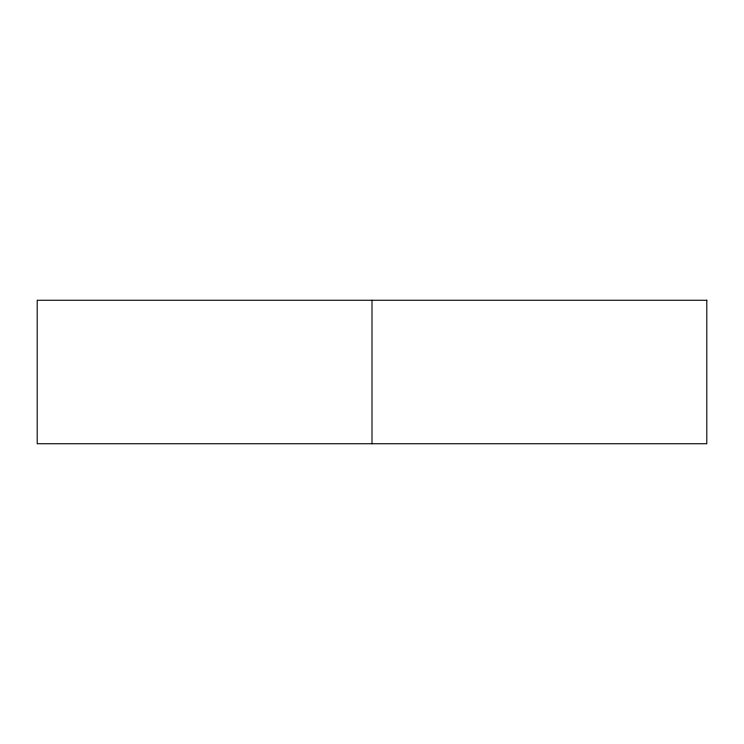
<?xml version="1.0" encoding="UTF-8"?>
<svg xmlns="http://www.w3.org/2000/svg" width="744" height="744" viewBox="0 0 744 744"><rect width="100%" height="100%" fill="white"/><g stroke="black" fill="none" stroke-linecap="round" stroke-linejoin="round"><path stroke-width="1.12" d="M372 300.26L372 443.74M706.8 300.26L37.2 300.26L37.2 443.74L706.8 443.74L706.8 300.26"/></g></svg>
